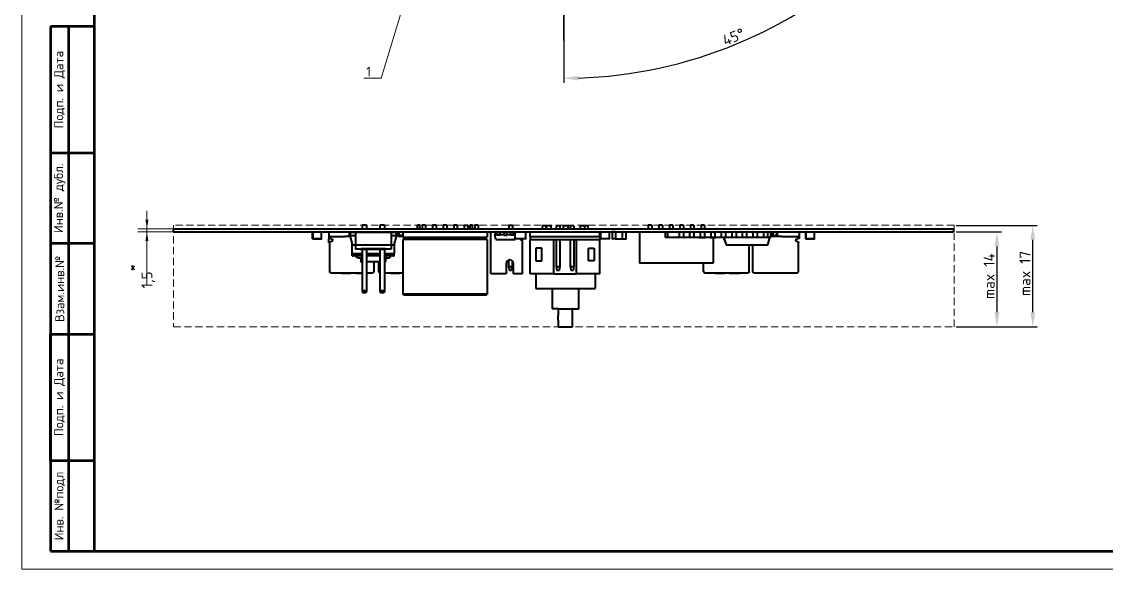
# Model space of a CAD drawing. Header units: millimetres. Extents: x -3633 to 871, y -630 to 261.
# Drawn here: x -1644.8 to -1345.3, y -579.4 to -428.2 of the extents above; entities that cross this region are included whole.
import ezdxf
from ezdxf import colors
from ezdxf.entities.mleader import LeaderData, LeaderLine
from ezdxf.math import Vec2, Vec3

# ---------------------------------------------------------------- set-up
doc = ezdxf.new("R2010")
doc.units = ezdxf.units.MM
doc.linetypes.add('CENTER2', pattern=[28.575, 19.05, -3.175, 3.175, -3.175])
doc.linetypes.add('JIS_02_2.0', pattern=[3, 2, -1])
for name, color, linetype, lineweight in [('border', 7, 'Continuous', 70), ('Sheet', 7, 'Continuous', 30), ('Text', 7, 'Continuous', 18), ('Размерные линии', 7, 'Continuous', 15), ('Сплошная тонкая', 7, 'Continuous', 20), ('Штриховка', 7, 'Continuous', 9)]:
    doc.layers.add(name, color=color, linetype=linetype, lineweight=lineweight)
doc.styles.add('Main', font='isocpeur.ttf', dxfattribs={"height": 3})
doc.dimstyles.new('ISO-25', dxfattribs={"dimtxt": 3, "dimasz": 4, "dimexe": 1.25, "dimexo": 0.625, "dimtad": 1, "dimtoh": 1, "dimtxsty": 'Main', "dimcen": 2.5, "dimadec": 0, "dimazin": 0, "dimtfac": 1, "dimtmove": 0, "dimatfit": 3, "dimfxl": 1, "dimarcsym": 0})

# ---------------------------------------------------------------- blocks, each defined once
blk = doc.blocks.new('*U98')
at = {"layer": 'Сплошная тонкая', "color": 0, "linetype": 'CENTER2', "transparency": 16777216}
for p, q in [((0, 21.54), (0, 111.5)), ((-108.67, 0), (-21.54, 0)), ((21.54, 0), (112.37, 0)), ((0, -114.21), (0, -21.54))]:
    blk.add_line(p, q, dxfattribs=at)
at = {"layer": 'Сплошная тонкая', "color": 0, "linetype": 'Continuous', "transparency": 16777216}
for p, q in [((0, -10.77), (0, 10.77)), ((-10.77, 0), (10.77, 0))]:
    blk.add_line(p, q, dxfattribs=at)
blk = doc.blocks.new('*D111')
at = {"layer": 'Defpoints', "color": 0, "transparency": 16777216}
for p in [(-1495.15, -319.17), (-1425.92, -388.39), (-1495.11, -417.07), (-1462.86, -439.55)]:
    blk.add_point(p, dxfattribs=at)
at = {"layer": 'Размерные линии', "color": 0, "lineweight": -2, "transparency": 16777216}
for p, q in [((-1425.48, -388.84), (-1406.13, -408.18)), ((-1495.1, -417.69), (-1495.09, -445.05))]:
    blk.add_line(p, q, dxfattribs=at)
blk.add_arc((-1495.15, -319.17), 124.63, 271.8637, 313.1604, dxfattribs=at)
at = {"layer": 'Размерные линии', "color": 0, "transparency": 16777216}
for points in [[(-1410.36, -409.6), (-1409.43, -410.56), (-1407.02, -407.3)], [(-1491.08, -444.4), (-1491.11, -443.07), (-1495.09, -443.8)]]:
    blk.add_solid(points, dxfattribs=at)
at = {"layer": 'Размерные линии', "color": 0, "transparency": 16777216, "insert": (-1448.24, -432.34), "char_height": 3, "attachment_point": 5, "rotation": 22.5121, "style": 'Main'}
blk.add_mtext('45°', dxfattribs=at)
blk = doc.blocks.new('*D112')
at = {"layer": 'Defpoints', "color": 0, "transparency": 16777216}
for p in [(-1387.34, -484.42), (-1365.61, -484.42), (-1387.34, -512.45)]:
    blk.add_point(p, dxfattribs=at)
at = {"layer": 'Размерные линии', "color": 0, "lineweight": -2, "transparency": 16777216}
for p, q in [((-1386.71, -484.42), (-1364.36, -484.42)), ((-1365.61, -508.45), (-1365.61, -488.42)), ((-1386.71, -512.45), (-1364.36, -512.45))]:
    blk.add_line(p, q, dxfattribs=at)
at = {"layer": 'Размерные линии', "color": 0, "transparency": 16777216}
for points in [[(-1366.27, -488.42), (-1364.94, -488.42), (-1365.61, -484.42)], [(-1366.27, -508.45), (-1364.94, -508.45), (-1365.61, -512.45)]]:
    blk.add_solid(points, dxfattribs=at)
at = {"layer": 'Размерные линии', "color": 0, "transparency": 16777216, "insert": (-1367.73, -497.72), "char_height": 3, "attachment_point": 5, "rotation": 90, "style": 'Main'}
blk.add_mtext('max 17', dxfattribs=at)
blk = doc.blocks.new('*D113')
at = {"layer": 'Defpoints', "color": 0, "transparency": 16777216}
for p in [(-1387.4, -486.23), (-1387.34, -512.45), (-1375.51, -512.45)]:
    blk.add_point(p, dxfattribs=at)
at = {"layer": 'Размерные линии', "color": 0, "lineweight": -2, "transparency": 16777216}
for p, q in [((-1386.77, -486.23), (-1374.26, -486.23)), ((-1375.51, -490.23), (-1375.51, -508.45)), ((-1386.71, -512.45), (-1374.26, -512.45))]:
    blk.add_line(p, q, dxfattribs=at)
at = {"layer": 'Размерные линии', "color": 0, "transparency": 16777216}
for points in [[(-1376.18, -490.23), (-1374.84, -490.23), (-1375.51, -486.23)], [(-1376.18, -508.45), (-1374.84, -508.45), (-1375.51, -512.45)]]:
    blk.add_solid(points, dxfattribs=at)
at = {"layer": 'Размерные линии', "color": 0, "transparency": 16777216, "insert": (-1377.64, -498.46), "char_height": 3, "attachment_point": 5, "rotation": 90, "style": 'Main'}
blk.add_mtext('max 14', dxfattribs=at)
blk = doc.blocks.new('_DotSmall')
at = {"color": 0, "linetype": 'ByBlock', "const_width": 0.5}
blk.add_lwpolyline([(-0.0625, 0, 1), (0.0625, 0, 1)], format="xyb", close=True, dxfattribs=at)

msp = doc.modelspace()

# ---------------------------------------------------------------- linework, layer by layer
at = {"layer": 'border', "lineweight": 18}
for p, q in [((-1644.795, -579.45), (-1644.795, -159.45)), ((-1644.795, -579.45), (-1644.795, -159.45)), ((-1644.795, -159.45), (-1644.795, -579.45)), ((-1644.795, -579.45), (-1644.795, -159.45)), ((-1347.795, -579.45), (-1644.795, -579.45)), ((-1489.795, -579.45), (-1069.795, -579.45)), ((-1489.795, -579.45), (-1469.795, -579.45)), ((-1050.795, -579.45), (-1347.795, -579.45))]:
    msp.add_line(p, q, dxfattribs=at)
at = {"layer": 'border', "lineweight": 70}
for p, q in [((-1624.795, -164.45), (-1624.795, -574.45)), ((-1624.795, -429.45), (-1636.795, -429.45)), ((-1636.795, -429.45), (-1636.795, -574.45)), ((-1631.795, -574.45), (-1631.795, -429.45)), ((-1624.795, -464.45), (-1636.795, -464.45)), ((-1624.795, -489.45), (-1636.795, -489.45)), ((-1624.795, -549.45), (-1636.795, -549.45)), ((-1636.795, -574.45), (-1342.498, -574.45))]:
    msp.add_line(p, q, dxfattribs=at)
at = {"layer": 'border'}
for p, q in [((-1636.795, -549.45), (-1636.795, -514.45)), ((-1636.795, -514.45), (-1624.795, -514.45))]:
    msp.add_line(p, q, dxfattribs=at)
at = {"layer": 'Sheet', "color": 0, "linetype": 'Continuous', "lineweight": 40, "extrusion": (-1.22465e-16, -1, -2.22045e-16)}
for p, q in [((-1550.806, -484.416, 0), (-1550.806, -485.386, 0)), ((-1549.565, -484.416, 0), (-1550.806, -484.416, 0)), ((-1549.565, -484.416, 0), (-1549.565, -485.386, 0)), ((-1545.879, -484.416, 0), (-1545.879, -485.386, 0)), ((-1544.637, -484.416, 0), (-1545.879, -484.416, 0)), ((-1544.637, -484.416, 0), (-1544.637, -485.386, 0)), ((-1535.469, -485.386, 0), (-1535.469, -484.416, 0)), ((-1534.887, -484.416, 0), (-1535.469, -484.416, 0)), ((-1534.887, -485.386, 0), (-1534.887, -484.416, 0)), ((-1534.226, -484.416, 0), (-1534.226, -485.386, 0)), ((-1533.256, -484.416, 0), (-1534.226, -484.416, 0)), ((-1533.256, -484.416, 0), (-1533.256, -485.386, 0)), ((-1531.316, -484.416, 0), (-1531.316, -485.386, 0)), ((-1530.346, -484.416, 0), (-1531.316, -484.416, 0)), ((-1530.346, -484.416, 0), (-1530.346, -485.386, 0)), ((-1528.406, -484.416, 0), (-1528.406, -485.386, 0)), ((-1527.436, -484.416, 0), (-1528.406, -484.416, 0)), ((-1527.436, -484.416, 0), (-1527.436, -485.386, 0)), ((-1525.496, -484.416, 0), (-1525.496, -485.386, 0)), ((-1524.526, -484.416, 0), (-1525.496, -484.416, 0)), ((-1524.526, -484.416, 0), (-1524.526, -485.386, 0)), ((-1522.586, -484.416, 0), (-1522.586, -485.386, 0)), ((-1521.616, -484.416, 0), (-1521.616, -485.386, 0)), ((-1520.919, -485.386, 0), (-1520.919, -484.416, 0)), ((-1520.337, -484.416, 0), (-1520.919, -484.416, 0)), ((-1520.337, -485.386, 0), (-1520.337, -484.416, 0)), ((-1519.676, -484.416, 0), (-1519.676, -485.386, 0)), ((-1518.706, -484.416, 0), (-1519.676, -484.416, 0)), ((-1518.706, -484.416, 0), (-1518.706, -485.386, 0)), ((-1510.273, -484.416, 0), (-1510.273, -485.386, 0)), ((-1509.303, -484.416, 0), (-1509.303, -485.386, 0)), ((-1501.06, -484.541, 0), (-1501.06, -485.386, 0)), ((-1500.09, -484.541, 0), (-1501.06, -484.541, 0)), ((-1500.09, -484.541, 0), (-1500.09, -485.386, 0)), ((-1499.978, -484.541, 0), (-1499.978, -485.386, 0)), ((-1498.697, -484.541, 0), (-1499.978, -484.541, 0)), ((-1498.697, -484.541, 0), (-1498.697, -485.386, 0)), ((-1497.18, -484.541, 0), (-1497.18, -485.386, 0)), ((-1496.21, -484.541, 0), (-1497.18, -484.541, 0)), ((-1496.21, -484.541, 0), (-1496.21, -485.386, 0)), ((-1495.297, -484.541, 0), (-1495.297, -485.386, 0)), ((-1494.016, -484.541, 0), (-1495.297, -484.541, 0)), ((-1494.016, -484.541, 0), (-1494.016, -485.386, 0)), ((-1493.3, -484.541, 0), (-1493.3, -485.386, 0)), ((-1492.33, -484.541, 0), (-1493.3, -484.541, 0)), ((-1492.33, -484.541, 0), (-1492.33, -485.386, 0)), ((-1490.616, -484.541, 0), (-1490.616, -485.386, 0)), ((-1488.45, -484.541, 0), (-1490.616, -484.541, 0)), ((-1489.42, -484.541, 0), (-1489.42, -485.386, 0)), ((-1488.45, -484.541, 0), (-1488.45, -485.386, 0)), ((-1471.759, -484.416, 0), (-1471.759, -485.386, 0)), ((-1470.789, -484.416, 0), (-1471.759, -484.416, 0)), ((-1470.789, -484.416, 0), (-1470.789, -485.386, 0)), ((-1468.849, -484.416, 0), (-1468.849, -485.386, 0)), ((-1467.879, -484.416, 0), (-1468.849, -484.416, 0)), ((-1467.879, -484.416, 0), (-1467.879, -485.386, 0)), ((-1465.939, -484.416, 0), (-1465.939, -485.386, 0)), ((-1464.969, -484.416, 0), (-1465.939, -484.416, 0)), ((-1464.969, -484.416, 0), (-1464.969, -485.386, 0)), ((-1463.029, -484.416, 0), (-1463.029, -485.386, 0)), ((-1462.059, -484.416, 0), (-1463.029, -484.416, 0)), ((-1462.059, -484.416, 0), (-1462.059, -485.386, 0)), ((-1460.119, -484.416, 0), (-1460.119, -485.386, 0)), ((-1459.149, -484.416, 0), (-1460.119, -484.416, 0)), ((-1459.149, -484.416, 0), (-1459.149, -485.386, 0)), ((-1457.209, -484.416, 0), (-1457.209, -485.386, 0)), ((-1456.239, -484.416, 0), (-1457.209, -484.416, 0)), ((-1456.239, -484.416, 0), (-1456.239, -485.386, 0)), ((-1602.838, -485.386, 0), (-1387.458, -485.373, 0)), ((-1602.838, -486.227, 0), (-1602.838, -485.386, 0)), ((-1602.838, -486.227, 0), (-1387.458, -486.196, 0)), ((-1564.455, -488.105, 0), (-1564.455, -486.242, 0)), ((-1564.445, -486.252, 0), (-1564.445, -488.095, 0)), ((-1562.069, -488.143, 0), (-1564.416, -488.143, 0)), ((-1564.407, -488.134, 0), (-1562.079, -488.134, 0)), ((-1562.04, -488.095, 0), (-1562.04, -486.252, 0)), ((-1562.03, -488.105, 0), (-1562.03, -486.242, 0)), ((-1560.017, -486.22, 0), (-1560.017, -488.027, 0)), ((-1559.614, -487.542, 0), (-1560.017, -487.542, 0)), ((-1560.017, -489.288, 0), (-1560.017, -488.027, 0)), ((-1559.595, -488.027, 0), (-1560.017, -488.027, 0)), ((-1559.726, -487.736, 0), (-1559.726, -487.542, 0)), ((-1559.614, -487.542, 0), (-1555.555, -487.542, 0)), ((-1554.138, -487.542, 0), (-1555.555, -487.542, 0)), ((-1554.391, -486.22, 0), (-1554.391, -487.154, 0)), ((-1554.199, -487.154, 0), (-1554.391, -487.154, 0)), ((-1554.391, -487.154, 0), (-1554.391, -487.542, 0)), ((-1553.998, -486.281, 0), (-1554.222, -487.251, 0)), ((-1554.222, -487.251, 0), (-1552.649, -487.251, 0)), ((-1554.222, -487.251, 0), (-1553.542, -489.622, 0)), ((-1554.197, -487.154, 0), (-1554.199, -487.154, 0)), ((-1554.197, -486.22, 0), (-1554.197, -487.145, 0)), ((-1554.197, -487.145, 0), (-1554.197, -487.154, 0)), ((-1553.998, -486.281, 0), (-1553.542, -486.281, 0)), ((-1553.542, -486.281, 0), (-1541.902, -486.281, 0)), ((-1552.649, -486.219, 0), (-1552.649, -491.034, 0)), ((-1542.794, -486.218, 0), (-1542.794, -491.034, 0)), ((-1542.794, -487.251, 0), (-1541.224, -487.251, 0)), ((-1541.947, -489.773, 0), (-1541.224, -487.251, 0)), ((-1541.902, -486.281, 0), (-1541.448, -486.281, 0)), ((-1541.38, -486.572, 0), (-1541.448, -486.281, 0)), ((-1541.224, -487.251, 0), (-1541.38, -486.572, 0)), ((-1540.811, -486.218, 0), (-1540.811, -486.572, 0)), ((-1540.811, -486.572, 0), (-1540.811, -487.154, 0)), ((-1540.617, -487.154, 0), (-1540.811, -487.154, 0)), ((-1540.811, -487.154, 0), (-1540.811, -487.542, 0)), ((-1539.543, -487.542, 0), (-1540.811, -487.542, 0)), ((-1540.617, -486.218, 0), (-1540.617, -486.572, 0)), ((-1540.617, -486.572, 0), (-1540.617, -487.154, 0)), ((-1540.617, -487.154, 0), (-1539.543, -487.154, 0)), ((-1539.543, -486.218, 0), (-1539.543, -487.717, 0)), ((-1538.961, -488.299, 0), (-1538.961, -487.717, 0)), ((-1516.845, -488.299, 0), (-1516.845, -487.717, 0)), ((-1516.263, -486.214, 0), (-1516.263, -487.717, 0)), ((-1515.274, -497.824, 0), (-1515.274, -486.214, 0)), ((-1514.001, -486.214, 0), (-1514.136, -486.979, 0)), ((-1514.136, -486.979, 0), (-1513.486, -486.979, 0)), ((-1513.897, -488.337, 0), (-1514.136, -486.979, 0)), ((-1514.135, -486.974, 0), (-1514.135, -486.985, 0)), ((-1513.486, -486.397, 0), (-1513.486, -486.214, 0)), ((-1512.652, -486.397, 0), (-1513.486, -486.397, 0)), ((-1513.486, -486.853, 0), (-1513.486, -486.558, 0)), ((-1512.652, -487.167, 0), (-1513.486, -487.167, 0)), ((-1512.652, -486.397, 0), (-1512.652, -486.214, 0)), ((-1512.652, -486.853, 0), (-1512.652, -486.558, 0)), ((-1512.652, -486.979, 0), (-1511.643, -486.979, 0)), ((-1510.809, -486.397, 0), (-1511.643, -486.397, 0)), ((-1511.643, -486.524, 0), (-1511.643, -486.819, 0)), ((-1511.643, -486.979, 0), (-1511.643, -486.951, 0)), ((-1511.643, -486.979, 0), (-1511.643, -487.167, 0)), ((-1511.643, -487.167, 0), (-1510.809, -487.167, 0)), ((-1510.809, -486.819, 0), (-1510.809, -486.524, 0)), ((-1510.809, -486.951, 0), (-1510.809, -486.979, 0)), ((-1510.809, -487.167, 0), (-1510.809, -486.979, 0)), ((-1510.809, -486.979, 0), (-1509.8, -486.979, 0)), ((-1509.8, -486.397, 0), (-1509.8, -486.213, 0)), ((-1508.966, -486.397, 0), (-1509.8, -486.397, 0)), ((-1509.8, -486.558, 0), (-1509.8, -486.853, 0)), ((-1508.966, -487.167, 0), (-1509.8, -487.167, 0)), ((-1508.966, -486.397, 0), (-1508.966, -486.213, 0)), ((-1508.966, -486.853, 0), (-1508.966, -486.558, 0)), ((-1508.966, -486.979, 0), (-1508.558, -486.979, 0)), ((-1508.558, -488.105, 0), (-1508.558, -486.242, 0)), ((-1508.556, -488.337, 0), (-1508.521, -488.143, 0)), ((-1505.59, -488.143, 0), (-1508.519, -488.143, 0)), ((-1508.51, -486.213, 0), (-1506.182, -486.213, 0)), ((-1507.04, -488.143, 0), (-1507.04, -488.451, 0)), ((-1505.552, -488.105, 0), (-1505.552, -486.242, 0)), ((-1504.363, -487.466, 0), (-1504.363, -486.212, 0)), ((-1504.363, -487.466, 0), (-1504.363, -488.451, 0)), ((-1504.363, -487.466, 0), (-1485.157, -487.466, 0)), ((-1485.157, -487.466, 0), (-1485.157, -486.21, 0)), ((-1485.157, -487.466, 0), (-1485.157, -488.451, 0)), ((-1484.914, -488.105, 0), (-1484.914, -486.242, 0)), ((-1482.528, -488.143, 0), (-1484.876, -488.143, 0)), ((-1482.489, -488.105, 0), (-1482.489, -486.242, 0)), ((-1481.762, -486.242, 0), (-1481.762, -488.105, 0)), ((-1480.792, -486.203, 0), (-1481.723, -486.203, 0)), ((-1480.792, -488.143, 0), (-1481.723, -488.143, 0)), ((-1480.792, -486.213, 0), (-1478.852, -486.213, 0)), ((-1480.792, -486.242, 0), (-1480.792, -488.105, 0)), ((-1480.792, -488.134, 0), (-1478.852, -488.134, 0)), ((-1478.852, -486.203, 0), (-1477.921, -486.203, 0)), ((-1478.852, -488.105, 0), (-1478.852, -486.242, 0)), ((-1478.852, -488.143, 0), (-1477.921, -488.143, 0)), ((-1477.882, -488.105, 0), (-1477.882, -486.242, 0)), ((-1474.184, -486.184, 0), (-1474.184, -494.914, 0)), ((-1467.057, -487.761, 0), (-1467.057, -486.184, 0)), ((-1467.057, -487.712, 0), (-1457.635, -487.712, 0)), ((-1457.538, -487.761, 0), (-1467.057, -487.761, 0)), ((-1466.465, -486.184, 0), (-1466.465, -487.712, 0)), ((-1466.315, -487.712, 0), (-1466.315, -487.761, 0)), ((-1463.274, -486.184, 0), (-1463.274, -487.712, 0)), ((-1462.089, -486.233, 0), (-1462.089, -487.712, 0)), ((-1460.364, -486.233, 0), (-1460.364, -487.712, 0)), ((-1459.179, -486.233, 0), (-1459.179, -487.712, 0)), ((-1457.454, -487.712, 0), (-1457.637, -487.712, 0)), ((-1457.637, -487.761, 0), (-1456.085, -487.761, 0)), ((-1457.538, -487.712, 0), (-1457.538, -487.761, 0)), ((-1457.454, -486.233, 0), (-1457.454, -487.712, 0)), ((-1457.454, -487.712, 0), (-1456.269, -487.712, 0)), ((-1456.308, -487.712, 0), (-1456.308, -487.761, 0)), ((-1456.269, -486.233, 0), (-1456.269, -487.712, 0)), ((-1456.085, -487.712, 0), (-1456.269, -487.712, 0)), ((-1456.085, -487.712, 0), (-1456.085, -487.761, 0)), ((-1456.085, -487.712, 0), (-1454.727, -487.712, 0)), ((-1454.727, -487.761, 0), (-1456.085, -487.761, 0)), ((-1454.727, -487.712, 0), (-1454.727, -487.761, 0)), ((-1454.544, -487.712, 0), (-1454.727, -487.712, 0)), ((-1454.727, -487.761, 0), (-1453.175, -487.761, 0)), ((-1454.544, -486.233, 0), (-1454.544, -487.712, 0)), ((-1454.544, -487.712, 0), (-1453.359, -487.712, 0)), ((-1453.815, -487.712, 0), (-1453.814, -494.914, 0)), ((-1453.359, -486.233, 0), (-1453.359, -487.712, 0)), ((-1453.175, -487.712, 0), (-1453.359, -487.712, 0)), ((-1453.278, -487.712, 0), (-1453.278, -487.761, 0)), ((-1453.175, -487.712, 0), (-1453.175, -487.761, 0)), ((-1453.175, -487.712, 0), (-1451.817, -487.712, 0)), ((-1451.817, -487.761, 0), (-1453.175, -487.761, 0)), ((-1452.249, -487.712, 0), (-1452.249, -487.761, 0)), ((-1451.817, -487.712, 0), (-1451.817, -487.761, 0)), ((-1451.634, -487.712, 0), (-1451.817, -487.712, 0)), ((-1437.935, -487.761, 0), (-1451.817, -487.761, 0)), ((-1451.634, -486.233, 0), (-1451.634, -487.712, 0)), ((-1451.634, -487.712, 0), (-1439.364, -487.712, 0)), ((-1450.951, -487.761, 0), (-1450.951, -488.451, 0)), ((-1450.869, -487.761, 0), (-1450.445, -489.239, 0)), ((-1450.449, -486.233, 0), (-1450.449, -487.712, 0)), ((-1448.724, -486.233, 0), (-1448.724, -487.712, 0)), ((-1447.539, -486.233, 0), (-1447.539, -487.712, 0)), ((-1445.814, -486.233, 0), (-1445.814, -487.712, 0)), ((-1444.629, -486.233, 0), (-1444.629, -487.712, 0)), ((-1442.904, -486.233, 0), (-1442.904, -487.712, 0)), ((-1441.719, -486.233, 0), (-1441.719, -487.712, 0)), ((-1439.994, -486.233, 0), (-1439.994, -487.712, 0)), ((-1439.364, -487.712, 0), (-1437.935, -487.712, 0)), ((-1438.809, -486.233, 0), (-1438.809, -487.712, 0)), ((-1438.74, -489.773, 0), (-1438.163, -487.761, 0)), ((-1437.935, -487.761, 0), (-1437.935, -486.203, 0)), ((-1434.888, -487.542, 0), (-1437.935, -487.542, 0)), ((-1437.604, -486.203, 0), (-1437.604, -487.154, 0)), ((-1437.41, -487.154, 0), (-1437.604, -487.154, 0)), ((-1437.604, -487.154, 0), (-1437.604, -487.542, 0)), ((-1437.41, -486.203, 0), (-1437.41, -487.154, 0)), ((-1437.41, -487.154, 0), (-1436.246, -487.154, 0)), ((-1436.246, -487.154, 0), (-1436.246, -486.203, 0)), ((-1436.052, -487.154, 0), (-1436.246, -487.154, 0)), ((-1436.052, -487.154, 0), (-1436.052, -486.203, 0)), ((-1436.052, -487.154, 0), (-1436.052, -487.542, 0)), ((-1434.888, -487.542, 0), (-1430.423, -487.542, 0)), ((-1430.02, -488.027, 0), (-1430.443, -488.027, 0)), ((-1430.02, -487.542, 0), (-1430.423, -487.542, 0)), ((-1430.311, -487.736, 0), (-1430.311, -487.542, 0)), ((-1430.02, -488.027, 0), (-1430.02, -486.184, 0)), ((-1428.268, -488.105, 0), (-1428.268, -486.242, 0)), ((-1428.259, -486.252, 0), (-1428.259, -488.095, 0)), ((-1428.23, -486.203, 0), (-1425.882, -486.203, 0)), ((-1425.882, -488.143, 0), (-1428.23, -488.143, 0)), ((-1428.22, -486.213, 0), (-1425.892, -486.213, 0)), ((-1428.22, -488.134, 0), (-1425.892, -488.134, 0)), ((-1425.853, -488.095, 0), (-1425.853, -486.252, 0)), ((-1425.843, -488.105, 0), (-1425.843, -486.242, 0)), ((-1559.726, -489.288, 0), (-1560.017, -489.288, 0)), ((-1559.726, -497.145, 0), (-1559.726, -489.288, 0)), ((-1553.542, -492.295, 0), (-1553.542, -489.622, 0)), ((-1553.542, -489.622, 0), (-1553.498, -489.773, 0)), ((-1553.498, -489.773, 0), (-1541.947, -489.773, 0)), ((-1551.485, -491.034, 0), (-1552.649, -491.034, 0)), ((-1551.253, -491.034, 0), (-1551.485, -491.034, 0)), ((-1551.253, -491.034, 0), (-1551.059, -490.84, 0)), ((-1551.253, -491.034, 0), (-1544.191, -491.034, 0)), ((-1551.059, -490.84, 0), (-1544.385, -490.84, 0)), ((-1550.806, -491.034, 0), (-1550.806, -502.529, 0)), ((-1549.565, -491.034, 0), (-1549.565, -502.529, 0)), ((-1545.879, -491.034, 0), (-1545.879, -502.529, 0)), ((-1544.637, -491.034, 0), (-1544.637, -502.529, 0)), ((-1544.385, -490.84, 0), (-1544.191, -491.034, 0)), ((-1543.958, -491.034, 0), (-1544.191, -491.034, 0)), ((-1542.794, -491.034, 0), (-1543.958, -491.034, 0)), ((-1541.902, -489.617, 0), (-1541.902, -492.295, 0)), ((-1539.543, -488.299, 0), (-1539.543, -503.45, 0)), ((-1516.263, -488.299, 0), (-1516.263, -503.45, 0)), ((-1513.897, -488.337, 0), (-1508.556, -488.337, 0)), ((-1507.04, -488.451, 0), (-1506.544, -488.451, 0)), ((-1506.544, -497.824, 0), (-1506.544, -488.451, 0)), ((-1485.157, -488.451, 0), (-1504.363, -488.451, 0)), ((-1504.363, -497.824, 0), (-1504.363, -488.451, 0)), ((-1501.201, -490.685, 0), (-1502.792, -490.685, 0)), ((-1502.792, -490.685, 0), (-1502.792, -494.225, 0)), ((-1501.201, -494.225, 0), (-1501.201, -490.685, 0)), ((-1497.913, -488.451, 0), (-1497.913, -497.824, 0)), ((-1497.185, -488.451, 0), (-1497.185, -489.77, 0)), ((-1497.185, -489.77, 0), (-1497.185, -495.754, 0)), ((-1496.215, -488.451, 0), (-1496.215, -489.77, 0)), ((-1496.215, -489.77, 0), (-1496.215, -495.754, 0)), ((-1493.305, -488.451, 0), (-1493.305, -489.77, 0)), ((-1493.305, -489.77, 0), (-1493.305, -495.754, 0)), ((-1492.335, -488.451, 0), (-1492.335, -489.77, 0)), ((-1492.335, -489.77, 0), (-1492.335, -495.754, 0)), ((-1491.608, -497.824, 0), (-1491.608, -488.451, 0)), ((-1488.32, -494.225, 0), (-1488.32, -490.685, 0)), ((-1488.32, -490.685, 0), (-1486.729, -490.685, 0)), ((-1486.729, -490.685, 0), (-1486.729, -494.225, 0)), ((-1485.157, -497.824, 0), (-1485.157, -488.451, 0)), ((-1450.951, -488.451, 0), (-1450.671, -488.451, 0)), ((-1450.445, -489.239, 0), (-1450.292, -489.773, 0)), ((-1450.292, -489.773, 0), (-1442.162, -489.773, 0)), ((-1443.896, -490.225, 0), (-1443.896, -489.773, 0)), ((-1443.896, -497.145, 0), (-1443.896, -490.225, 0)), ((-1442.939, -490.225, 0), (-1442.939, -489.773, 0)), ((-1442.939, -497.145, 0), (-1442.939, -490.225, 0)), ((-1442.162, -489.773, 0), (-1438.74, -489.773, 0)), ((-1430.311, -497.145, 0), (-1430.311, -489.288, 0)), ((-1553.542, -492.877, 0), (-1553.542, -492.295, 0)), ((-1553.542, -492.295, 0), (-1553.251, -492.295, 0)), ((-1553.251, -492.295, 0), (-1553.542, -492.295, 0)), ((-1553.542, -492.877, 0), (-1553.251, -492.877, 0)), ((-1550.806, -492.295, 0), (-1553.251, -492.295, 0)), ((-1553.251, -492.295, 0), (-1550.806, -492.295, 0)), ((-1550.806, -492.877, 0), (-1553.251, -492.877, 0)), ((-1551.521, -493.459, 0), (-1551.683, -493.459, 0)), ((-1551.117, -493.371, 0), (-1551.117, -494.332, 0)), ((-1545.879, -492.295, 0), (-1549.565, -492.295, 0)), ((-1549.565, -492.295, 0), (-1545.879, -492.295, 0)), ((-1545.879, -492.877, 0), (-1549.565, -492.877, 0)), ((-1542.193, -492.295, 0), (-1544.637, -492.295, 0)), ((-1544.637, -492.295, 0), (-1542.193, -492.295, 0)), ((-1542.193, -492.877, 0), (-1544.637, -492.877, 0)), ((-1544.327, -493.371, 0), (-1544.327, -494.332, 0)), ((-1543.761, -493.459, 0), (-1543.923, -493.459, 0)), ((-1542.193, -492.295, 0), (-1541.902, -492.295, 0)), ((-1541.902, -492.295, 0), (-1542.193, -492.295, 0)), ((-1542.193, -492.877, 0), (-1541.902, -492.877, 0)), ((-1541.902, -492.877, 0), (-1541.902, -492.295, 0)), ((-1510.327, -494.032, 0), (-1510.327, -495.754, 0)), ((-1550.806, -494.526, 0), (-1550.923, -494.526, 0)), ((-1547.722, -494.526, 0), (-1549.565, -494.526, 0)), ((-1545.879, -494.526, 0), (-1547.722, -494.526, 0)), ((-1547.504, -497.145, 0), (-1547.504, -494.526, 0)), ((-1546.146, -497.145, 0), (-1546.146, -494.526, 0)), ((-1544.521, -494.526, 0), (-1544.637, -494.526, 0)), ((-1510.97, -494.943, 0), (-1510.97, -497.824, 0)), ((-1510.327, -495.754, 0), (-1509.357, -495.754, 0)), ((-1510.327, -495.754, 0), (-1510.133, -496.854, 0)), ((-1509.551, -496.854, 0), (-1510.133, -496.854, 0)), ((-1509.551, -496.854, 0), (-1509.357, -495.754, 0)), ((-1509.357, -494.224, 0), (-1509.357, -495.754, 0)), ((-1509.036, -497.824, 0), (-1509.036, -494.943, 0)), ((-1502.792, -494.225, 0), (-1501.201, -494.225, 0)), ((-1497.185, -495.754, 0), (-1496.215, -495.754, 0)), ((-1497.185, -495.754, 0), (-1496.991, -496.854, 0)), ((-1496.409, -496.854, 0), (-1496.991, -496.854, 0)), ((-1496.215, -495.754, 0), (-1496.409, -496.854, 0)), ((-1493.305, -495.754, 0), (-1493.111, -496.854, 0)), ((-1493.305, -495.754, 0), (-1492.335, -495.754, 0)), ((-1492.529, -496.854, 0), (-1493.111, -496.854, 0)), ((-1492.335, -495.754, 0), (-1492.529, -496.854, 0)), ((-1486.729, -494.225, 0), (-1488.32, -494.225, 0)), ((-1453.814, -494.914, 0), (-1474.184, -494.914, 0)), ((-1456.519, -497.145, 0), (-1456.519, -494.914, 0)), ((-1553.615, -497.63, 0), (-1559.241, -497.63, 0)), ((-1558.173, -497.63, 0), (-1558.173, -497.632, 0)), ((-1556.391, -497.632, 0), (-1558.173, -497.632, 0)), ((-1556.391, -497.63, 0), (-1556.391, -497.632, 0)), ((-1556.244, -497.63, 0), (-1556.244, -497.632, 0)), ((-1555.961, -497.63, 0), (-1555.961, -497.632, 0)), ((-1555.736, -497.63, 0), (-1555.736, -497.632, 0)), ((-1554.455, -497.63, 0), (-1554.455, -497.632, 0)), ((-1554.397, -497.63, 0), (-1554.397, -497.632, 0)), ((-1554.395, -497.63, 0), (-1554.395, -497.632, 0)), ((-1554.016, -497.63, 0), (-1554.016, -497.632, 0)), ((-1553.967, -497.63, 0), (-1553.967, -497.632, 0)), ((-1552.556, -497.632, 0), (-1553.967, -497.632, 0)), ((-1550.806, -497.63, 0), (-1553.615, -497.63, 0)), ((-1552.511, -497.63, 0), (-1552.511, -497.632, 0)), ((-1552.511, -497.632, 0), (-1550.806, -497.632, 0)), ((-1552.411, -497.63, 0), (-1552.411, -497.632, 0)), ((-1552.071, -497.63, 0), (-1552.071, -497.632, 0)), ((-1551.903, -497.63, 0), (-1551.903, -497.632, 0)), ((-1551.692, -497.63, 0), (-1551.692, -497.632, 0)), ((-1551.685, -497.63, 0), (-1551.685, -497.632, 0)), ((-1551.204, -497.63, 0), (-1551.204, -497.632, 0)), ((-1550.932, -497.63, 0), (-1550.932, -497.632, 0)), ((-1550.798, -497.63, 0), (-1550.798, -497.632, 0)), ((-1550.783, -497.63, 0), (-1550.783, -497.632, 0)), ((-1547.989, -497.63, 0), (-1549.565, -497.63, 0)), ((-1549.057, -497.632, 0), (-1549.565, -497.632, 0)), ((-1549.057, -497.632, 0), (-1549.057, -497.63, 0)), ((-1543.38, -497.63, 0), (-1544.637, -497.63, 0)), ((-1544.593, -497.63, 0), (-1544.593, -497.632, 0)), ((-1543.38, -497.632, 0), (-1544.593, -497.632, 0)), ((-1539.543, -497.63, 0), (-1543.38, -497.63, 0)), ((-1542.811, -497.632, 0), (-1543.38, -497.632, 0)), ((-1542.811, -497.63, 0), (-1542.811, -497.632, 0)), ((-1542.664, -497.63, 0), (-1542.664, -497.632, 0)), ((-1542.381, -497.63, 0), (-1542.381, -497.632, 0)), ((-1542.156, -497.63, 0), (-1542.156, -497.632, 0)), ((-1540.875, -497.63, 0), (-1540.875, -497.632, 0)), ((-1540.817, -497.63, 0), (-1540.817, -497.632, 0)), ((-1540.815, -497.63, 0), (-1540.815, -497.632, 0)), ((-1540.436, -497.63, 0), (-1540.436, -497.632, 0)), ((-1540.387, -497.63, 0), (-1540.387, -497.632, 0)), ((-1510.97, -497.824, 0), (-1515.274, -497.824, 0)), ((-1506.544, -497.824, 0), (-1509.036, -497.824, 0)), ((-1497.913, -497.824, 0), (-1504.363, -497.824, 0)), ((-1502.841, -497.824, 0), (-1502.841, -501.903, 0)), ((-1497.913, -497.824, 0), (-1491.608, -497.824, 0)), ((-1485.157, -497.824, 0), (-1491.608, -497.824, 0)), ((-1486.482, -497.824, 0), (-1486.482, -501.903, 0)), ((-1450.408, -497.63, 0), (-1456.034, -497.63, 0)), ((-1454.966, -497.63, 0), (-1454.966, -497.632, 0)), ((-1453.184, -497.632, 0), (-1454.966, -497.632, 0)), ((-1453.184, -497.63, 0), (-1453.184, -497.632, 0)), ((-1453.037, -497.63, 0), (-1453.037, -497.632, 0)), ((-1452.754, -497.63, 0), (-1452.754, -497.632, 0)), ((-1452.53, -497.63, 0), (-1452.53, -497.632, 0)), ((-1451.249, -497.63, 0), (-1451.249, -497.632, 0)), ((-1451.19, -497.63, 0), (-1451.19, -497.632, 0)), ((-1451.188, -497.63, 0), (-1451.188, -497.632, 0)), ((-1450.809, -497.63, 0), (-1450.809, -497.632, 0)), ((-1450.76, -497.63, 0), (-1450.76, -497.632, 0)), ((-1449.349, -497.632, 0), (-1450.76, -497.632, 0)), ((-1444.381, -497.63, 0), (-1450.408, -497.63, 0)), ((-1449.304, -497.63, 0), (-1449.304, -497.632, 0)), ((-1449.304, -497.632, 0), (-1446.976, -497.632, 0)), ((-1449.204, -497.63, 0), (-1449.204, -497.632, 0)), ((-1448.865, -497.63, 0), (-1448.865, -497.632, 0)), ((-1448.697, -497.63, 0), (-1448.697, -497.632, 0)), ((-1448.485, -497.63, 0), (-1448.485, -497.632, 0)), ((-1448.478, -497.63, 0), (-1448.478, -497.632, 0)), ((-1447.997, -497.63, 0), (-1447.997, -497.632, 0)), ((-1447.725, -497.63, 0), (-1447.725, -497.632, 0)), ((-1447.591, -497.63, 0), (-1447.591, -497.632, 0)), ((-1447.576, -497.63, 0), (-1447.576, -497.632, 0)), ((-1447.416, -497.63, 0), (-1447.416, -497.632, 0)), ((-1447.378, -497.63, 0), (-1447.378, -497.632, 0)), ((-1447.355, -497.63, 0), (-1447.355, -497.632, 0)), ((-1446.976, -497.632, 0), (-1446.976, -497.63, 0)), ((-1446.927, -497.632, 0), (-1446.399, -497.632, 0)), ((-1446.399, -497.632, 0), (-1446.399, -497.63, 0)), ((-1445.85, -497.632, 0), (-1446.399, -497.632, 0)), ((-1445.85, -497.632, 0), (-1445.85, -497.63, 0)), ((-1436.828, -497.63, 0), (-1442.454, -497.63, 0)), ((-1430.796, -497.63, 0), (-1436.828, -497.63, 0)), ((-1549.565, -502.529, 0), (-1550.806, -502.529, 0)), ((-1550.806, -502.529, 0), (-1550.612, -503.062, 0)), ((-1549.759, -503.062, 0), (-1550.612, -503.062, 0)), ((-1549.565, -502.529, 0), (-1549.759, -503.062, 0)), ((-1544.637, -502.529, 0), (-1545.879, -502.529, 0)), ((-1545.879, -502.529, 0), (-1545.685, -503.062, 0)), ((-1544.831, -503.062, 0), (-1545.685, -503.062, 0)), ((-1544.637, -502.529, 0), (-1544.831, -503.062, 0)), ((-1502.841, -501.903, 0), (-1486.482, -501.903, 0)), ((-1498.357, -501.903, 0), (-1498.357, -507.521, 0)), ((-1490.966, -507.521, 0), (-1490.966, -501.903, 0)), ((-1539.349, -503.644, 0), (-1539.543, -503.45, 0)), ((-1516.457, -503.644, 0), (-1516.263, -503.45, 0)), ((-1496.633, -507.521, 0), (-1498.357, -507.521, 0)), ((-1496.633, -507.521, 0), (-1496.633, -509.308, 0)), ((-1496.633, -507.521, 0), (-1490.966, -507.521, 0)), ((-1492.69, -509.308, 0), (-1492.69, -507.521, 0)), ((-1492.578, -507.521, 0), (-1492.69, -507.521, 0)), ((-1496.633, -510.661, 0), (-1496.633, -509.308, 0)), ((-1496.633, -510.661, 0), (-1496.633, -512.448, 0)), ((-1492.69, -510.661, 0), (-1492.69, -509.308, 0)), ((-1492.69, -512.448, 0), (-1492.69, -510.661, 0)), ((-1496.633, -512.448, 0), (-1492.69, -512.448, 0))]:
    msp.add_line(p, q, dxfattribs=at)
at = {"layer": 'Sheet', "lineweight": 40}
for p, q in [((-1522.586, -484.416, 0), (-1521.616, -484.416, 0)), ((-1510.273, -484.416, 0), (-1509.303, -484.416, 0)), ((-1387.458, -485.373, 0), (-1387.458, -486.196, 0))]:
    msp.add_line(p, q, dxfattribs=at)
at = {"layer": 'Sheet', "color": 0, "linetype": 'Continuous', "lineweight": 40, "extrusion": (2.71926e-32, 2.22045e-16, -1)}
for centre, radius, start, end in [((1564.416, -486.242, 0), 0.0388, 0, 33.08986), ((1564.416, -488.105, 0), 0.0388, 270, 0), ((1562.069, -488.105, 0), 0.0388, 180, 270), ((1562.079, -486.252, 0), 0.0388, 126.41017, 180), ((1562.069, -486.242, 0), 0.0388, 146.29903, 180), ((1559.338, -487.736, 0), 0.388, 311.40962, 0), ((1559.338, -487.736, 0), 0.388, 270, 311.40962), ((1559.338, -488.512, 0), 0.388, 90, 270), ((1508.519, -486.242, 0), 0.0388, 0, 48.7924), ((1508.519, -488.105, 0), 0.0388, 273.24999, 0), ((1508.519, -488.105, 0), 0.0388, 270, 273.24999), ((1505.59, -488.105, 0), 0.0388, 180, 270), ((1505.59, -486.242, 0), 0.0388, 130.24165, 180), ((1484.876, -486.242, 0), 0.0388, 0, 57.10064), ((1484.876, -488.105, 0), 0.0388, 270, 0), ((1482.528, -488.105, 0), 0.0388, 180, 270), ((1482.528, -486.242, 0), 0.0388, 121.95705, 180), ((1481.723, -488.105, 0), 0.0388, 270, 0), ((1477.921, -486.242, 0), 0.0388, 90, 180), ((1430.699, -488.512, 0), 0.388, 270, 90), ((1430.699, -487.736, 0), 0.388, 228.59038, 270), ((1430.699, -487.736, 0), 0.388, 180, 228.59038), ((1428.23, -486.242, 0), 0.0388, 0, 90), ((1428.23, -488.105, 0), 0.0388, 270, 0), ((1425.892, -486.252, 0), 0.0388, 90, 180), ((1425.882, -486.242, 0), 0.0388, 90, 180), ((1425.882, -488.105, 0), 0.0388, 180, 270), ((1559.338, -489.288, 0), 0.388, 360, 90), ((1430.699, -489.288, 0), 0.388, 90, 180), ((1551.683, -492.489, 0), 0.97, 270, 336.42182), ((1543.923, -492.489, 0), 0.97, 270, 317.42319), ((1559.241, -497.145, 0), 0.485, 270, 0), ((1550.923, -494.332, 0), 0.194, 270, 0), ((1547.989, -497.145, 0), 0.485, 180, 270), ((1545.661, -497.145, 0), 0.485, 296.64927, 0), ((1544.521, -494.332, 0), 0.194, 180, 270), ((1456.034, -497.145, 0), 0.485, 270, 0), ((1444.381, -497.145, 0), 0.485, 180, 270), ((1442.454, -497.145, 0), 0.485, 270, 0), ((1430.796, -497.145, 0), 0.485, 180, 270)]:
    msp.add_arc(centre, radius, start, end, dxfattribs=at)
at = {"layer": 'Sheet', "color": 0, "linetype": 'Continuous', "lineweight": 40}
for centre, radius, start, end in [((-1564.407, -486.252, 0), 0.0388, 127.24803, 180), ((-1564.407, -488.095, 0), 0.0388, 180, 270), ((-1562.079, -488.095, 0), 0.0388, 270, 0), ((-1481.723, -486.242, 0), 0.0388, 90, 180), ((-1477.921, -488.105, 0), 0.0388, 270, 0), ((-1428.22, -486.252, 0), 0.0388, 90, 180), ((-1428.22, -488.095, 0), 0.0388, 180, 270), ((-1425.892, -488.095, 0), 0.0388, 270, 0), ((-1551.521, -492.489, 0), 0.97, 270, 317.4476), ((-1543.761, -492.489, 0), 0.97, 270, 336.42182), ((-1510.003, -494.943, 0), 0.967, 0, 180)]:
    msp.add_arc(centre, radius, start, end, dxfattribs=at)
at = {"layer": 'Sheet', "color": 0, "linetype": 'Continuous', "lineweight": 40, "extrusion": (2.71926e-32, 2.22045e-16, -1)}
for centre, major_axis, ratio, start_param, end_param in [((-1527.903, -487.717, 0), (-11.64, 0), 0, -0.0000001, 3.1415927), ((-1513.486, -486.785, 0), (0, -0.388), 0.0000001, 0.1882662, 1.3962634), ((-1512.652, -486.785, 0), (0, -0.388), 0.0000001, 0.1882662, 1.3962634), ((-1511.643, -486.785, 0), (0, -0.194), 0.0000001, -1.3962634, -0.5454696), ((-1510.809, -486.591, 0), (0, 0.378), 0.0000001, -1.3962634, 0), ((-1509.8, -486.591, 0), (0, 0.194), 0.0000001, 0, 1.3962634), ((-1508.966, -486.785, 0), (0, -0.388), 0.0000001, 0.1882662, 1.3962634), ((-1478.852, -486.242, 0), (0, 0.0388), 0.0000001, -1.5707963, 0), ((-1478.852, -488.105, 0), (0, -0.0388), 0.0000001, 0, 1.5707963), ((-1527.903, -503.644, 0), (-11.446, 0), 0, 0, 3.1415926)]:
    msp.add_ellipse(centre, major_axis=major_axis, ratio=ratio, start_param=start_param, end_param=end_param, dxfattribs=at)
at = {"layer": 'Sheet', "color": 0, "linetype": 'Continuous', "lineweight": 40}
for centre, major_axis, ratio, start_param, end_param in [((-1513.486, -486.591, 0), (0, 0.194), 0.0000001, -1.3962635, -0.0000001), ((-1512.652, -486.591, 0), (0, 0.194), 0.0000001, -1.3962635, -0.0000001), ((-1511.643, -486.591, 0), (0, 0.378), 0.0000001, 0, 1.3962634), ((-1510.809, -486.785, 0), (0, 0.194), 0.0000001, -2.596123, -1.7453293), ((-1509.8, -486.785, 0), (0, -0.388), 0.0000001, -1.3962634, -0.1882662), ((-1508.966, -486.591, 0), (0, 0.194), 0.0000001, -1.3962634, 0), ((-1480.792, -486.242, 0), (0, 0.0388), 0.0000001, 0, 1.5707963), ((-1480.792, -488.105, 0), (0, -0.0388), 0.0000001, -1.5707963, 0), ((-1527.903, -488.299, 0), (11.64, 0), 0, 0, 3.1415927), ((-1527.903, -503.45, 0), (11.64, 0), 0, 0.0000001, 3.1415927)]:
    msp.add_ellipse(centre, major_axis=major_axis, ratio=ratio, start_param=start_param, end_param=end_param, dxfattribs=at)
for points, degree in [([(-1556.391, -497.632, 0), (-1556.391, -497.632, 0), (-1556.233, -497.632, 0), (-1556.076, -497.632, 0)], 2), ([(-1556.076, -497.632, 0), (-1555.923, -497.632, 0), (-1555.472, -497.632, 0), (-1555.18, -497.632, 0)], 2), ([(-1555.178, -497.632, 0), (-1555.612, -497.632, 0), (-1555.961, -497.632, 0), (-1555.961, -497.632, 0)], 2), ([(-1555.18, -497.632, 0), (-1554.878, -497.632, 0), (-1554.425, -497.632, 0), (-1554.272, -497.632, 0)], 2), ([(-1554.272, -497.632, 0), (-1554.122, -497.632, 0), (-1553.967, -497.632, 0), (-1553.967, -497.632, 0)], 2), ([(-1552.556, -497.632, 0), (-1552.556, -497.632, 0), (-1552.541, -497.632, 0), (-1552.511, -497.632, 0)], 3), ([(-1542.811, -497.632, 0), (-1542.811, -497.632, 0), (-1542.653, -497.632, 0), (-1542.496, -497.632, 0)], 2), ([(-1542.496, -497.632, 0), (-1542.343, -497.632, 0), (-1541.892, -497.632, 0), (-1541.6, -497.632, 0)], 2), ([(-1541.598, -497.632, 0), (-1542.032, -497.632, 0), (-1542.381, -497.632, 0), (-1542.381, -497.632, 0)], 2), ([(-1541.6, -497.632, 0), (-1541.298, -497.632, 0), (-1540.845, -497.632, 0), (-1540.692, -497.632, 0)], 2), ([(-1540.692, -497.632, 0), (-1540.542, -497.632, 0), (-1540.387, -497.632, 0), (-1540.387, -497.632, 0)], 2), ([(-1453.184, -497.632, 0), (-1453.184, -497.632, 0), (-1453.026, -497.632, 0), (-1452.869, -497.632, 0)], 2), ([(-1452.869, -497.632, 0), (-1452.716, -497.632, 0), (-1452.265, -497.632, 0), (-1451.973, -497.632, 0)], 2), ([(-1451.971, -497.632, 0), (-1452.405, -497.632, 0), (-1452.754, -497.632, 0), (-1452.754, -497.632, 0)], 2), ([(-1451.973, -497.632, 0), (-1451.671, -497.632, 0), (-1451.218, -497.632, 0), (-1451.066, -497.632, 0)], 2), ([(-1451.066, -497.632, 0), (-1450.915, -497.632, 0), (-1450.76, -497.632, 0), (-1450.76, -497.632, 0)], 2), ([(-1449.349, -497.632, 0), (-1449.349, -497.632, 0), (-1449.334, -497.632, 0), (-1449.304, -497.632, 0)], 3), ([(-1446.976, -497.632, 0), (-1446.943, -497.632, 0), (-1446.927, -497.632, 0), (-1446.927, -497.632, 0)], 3)]:
    msp.add_open_spline(points, degree=degree, dxfattribs=at)
at = {"layer": 'Размерные линии'}
for p, q in [((-1610.212, -482.886), (-1610.212, -480.386)), ((-1610.222, -484.762), (-1610.222, -500.798)), ((-1602.838, -485.386, 0), (-1612.706, -485.386, 0)), ((-1602.819, -486.227), (-1612.687, -486.227))]:
    msp.add_line(p, q, dxfattribs=at)
for points in [[(-1610.628, -482.886), (-1609.795, -482.886), (-1610.212, -485.386)], [(-1610.638, -488.727), (-1609.805, -488.727), (-1610.222, -486.227)]]:
    msp.add_solid(points, dxfattribs=at)
at = {"layer": 'Штриховка', "linetype": 'JIS_02_2.0', "elevation": 0}
msp.add_lwpolyline([(-1387.337, -484.416), (-1602.877, -484.416), (-1602.877, -512.448), (-1387.337, -512.448)], close=True, dxfattribs=at)

# ---------------------------------------------------------------- block references
at = {"layer": 'Сплошная тонкая', "linetype": 'CENTER2'}
msp.add_blockref('*U98', (-1495.148, -319.168, 0), dxfattribs=at)

# ---------------------------------------------------------------- texts
at = {"layer": 'border', "lineweight": 70, "char_height": 2.5, "attachment_point": 5, "rotation": 90, "style": 'Main'}
for s, width, heights, insert in [('\\pxqc;Подп. и Дата', 27.71565, [0], (-1634.295, -446.95)), ('Инв.№ дубл.', 25.15279, [0], (-1634.295, -476.95)), ('\\pxqc,t4;Взам.инв.№', 27.09632, [0], (-1634.295, -501.95)), ('\\pxqc;Подп. и Дата', 27.71565, [0], (-1634.295, -531.95)), ('\\pxqc;Инв. №подл', 24.3376, [10.701], (-1634.295, -561.959))]:
    msp.add_mtext_dynamic_manual_height_columns(s, width=width, gutter_width=15, heights=heights, dxfattribs=dict(at, insert=insert))
at = {"layer": 'Размерные линии', "insert": (-1611.959, -498.496, 0), "char_height": 3, "attachment_point": 5, "rotation": 90, "style": 'Main'}
msp.add_mtext('1,5\\S*^ ;', dxfattribs=at)

# ---------------------------------------------------------------- dimensions: what is measured, and where the dimension line sits
at = {"layer": 'Размерные линии'}
dim = msp.add_angular_dim_3p(base=(-1462.856, -439.546, 0), center=(-1495.148, -319.168, 0), p1=(-1495.105, -417.068, 0), p2=(-1425.923, -388.394, 0), dimstyle='ISO-25', override={"dimtxsty": 'Main'}, dxfattribs=at)
dim.commit()
dim.dimension.update_dxf_attribs({"geometry": '*D111', "text_midpoint": (-1448.241, -432.342, 0)})
for base, p1, p2, text, picture, middle in [((-1365.605, -484.416, 0), (-1387.337, -512.448, 0), (-1387.337, -484.416, 0), 'max 17', '*D112', (-1365.605, -497.724, 0)), ((-1375.512, -512.448, 0), (-1387.399, -486.227, 0), (-1387.337, -512.448, 0), 'max 14', '*D113', (-1375.512, -498.455, 0))]:
    dim = msp.add_linear_dim(base=base, p1=p1, p2=p2, angle=270, text=text, dimstyle='ISO-25', override={"dimtxsty": 'Main'}, dxfattribs=at)
    dim.commit()
    dim.dimension.update_dxf_attribs({"geometry": picture, "text_midpoint": middle, "dimtype": 160})

# ---------------------------------------------------------------- leaders
at = {"layer": 'Text', "lineweight": 25}
ml = msp.add_multileader_mtext('Standard', dxfattribs=at)
ml.set_content('1', color=256, style='Main')
ml.set_leader_properties(color=256, linetype='ByLayer', lineweight=-1)
ml.set_arrow_properties(name='DOTSMALL')
ml.build(insert=Vec2(0, 0))
ml.multileader.update_dxf_attribs({"text_left_attachment_type": 6, "text_right_attachment_type": 6, "text_top_attachment_type": 10, "dogleg_length": 1, "arrow_head_size": 2.67})
ctx = ml.context
ctx.base_point, ctx.char_height, ctx.arrow_head_size, ctx.landing_gap_size, ctx.plane_origin, ctx.plane_x_axis = Vec3(-1550.899, -443.802), 2.67, 2.67, 1.78, Vec3(-1534.103, -402.922), Vec3(1, 0, 0)
ctx.left_attachment, ctx.right_attachment, ctx.bottom_attachment, ctx.text_align_type = 6, 6, 10, 2
notes = []
notes.append((ctx, [(1, (1, 1, 0), (-1545.538, -443.802), (-1, 0, 0), 1, [(0, [(-1533.264, -403.181)], 0, [])])]))
ctx.mtext.insert, ctx.mtext.text_direction, ctx.mtext.alignment, ctx.mtext.flow_direction = Vec3(-1548.318, -440.598), Vec3(1, 0, 0), 3, 5
for ctx, leaders in notes:
    for number, flags, end, landing, length, lines in leaders:
        leader = LeaderData()
        leader.index, (leader.has_last_leader_line, leader.has_dogleg_vector, leader.attachment_direction) = number, flags
        leader.last_leader_point, leader.dogleg_vector, leader.dogleg_length = Vec3(end), Vec3(landing), length
        for number, points, colour, breaks in lines:
            line = LeaderLine()
            line.index, line.vertices, line.color, line.breaks = number, Vec3.list(points), colors.encode_raw_color(colour), breaks
            leader.lines.append(line)
        ctx.leaders.append(leader)

doc.saveas('drawing.dxf')
